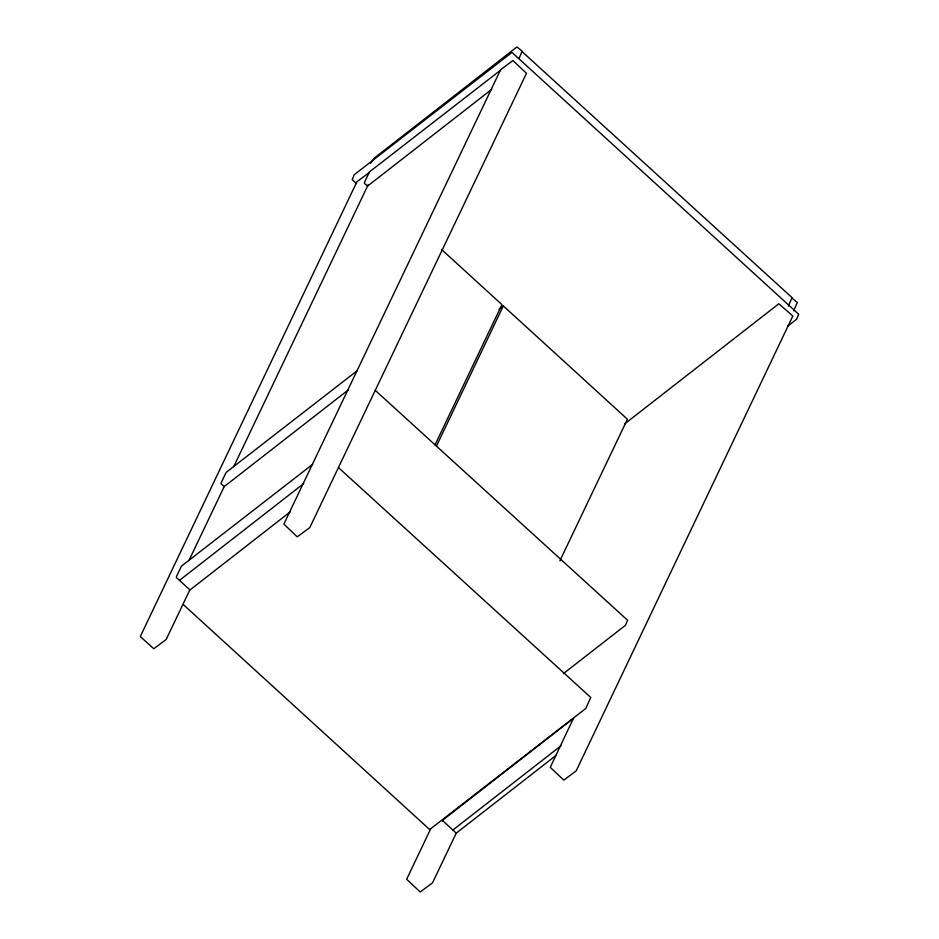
<?xml version="1.0" encoding="UTF-8"?>
<svg xmlns="http://www.w3.org/2000/svg" width="939" height="939" viewBox="0 0 939 939"><rect width="100%" height="100%" fill="white"/><g stroke="black" fill="none" stroke-linecap="round" stroke-linejoin="round"><path stroke-width="1.41" d="M176.426 576.628L181.415 566.158L312.71 464.277M221.135 482.892L226.123 472.423L357.419 370.541M364.461 182.389L369.461 171.907L500.757 70.038M188.95 560.501L224.304 486.379M233.776 466.53L368.241 184.619M290.069 511.99L189.69 590.197L166.144 639.541L153.796 648.743L140.298 636.548L356.973 181.638L369.497 172.471M519.091 58.3L522.178 51.187L516.955 46.95L374.614 157.846L370.565 163.351M435.039 444.851L501.919 304.623L441.494 249.445M436.435 446.131L503.316 305.903L627.405 419.217L559.89 560.759M430.59 829.055L406.657 879.244L420.191 892.003L432.539 882.813L456.084 833.456M573.494 718.253L550.266 767.351L563.811 780.121L576.159 770.919L792.821 316.009L778.842 303.767L624.517 424.005M788.361 306.067L792.07 297.651L522.213 51.751M793.619 310.868L797.328 302.452L792.117 298.215M491.754 89.322L367.525 186.11L364.367 183.222M348.416 389.826L224.198 486.613L221.041 483.738M499.079 309.213L503.316 305.903M179.478 580.349L303.708 483.562M787.398 326.42L796.636 319.225L798.702 314.248L511.978 52.42L354.273 174.689L352.207 179.666L356.538 183.621M563.33 673.686L625.515 625.233L627.581 620.256L375.248 390.354M573.811 718.006L442.058 820.651L442.715 820.733M452.88 830.017L561.006 745.777M456.835 832.693L556.158 755.32M338.427 467.552L590.76 697.454L585.807 708.487L429.663 829.548L183.398 604.657M176.332 577.473L189.995 589.95M442.375 820.416L456.037 832.893M500.593 69.756L283.871 524.091L297.24 536.826L309.764 527.659L526.474 73.312L512.929 60.554L500.593 69.756"/></g></svg>
